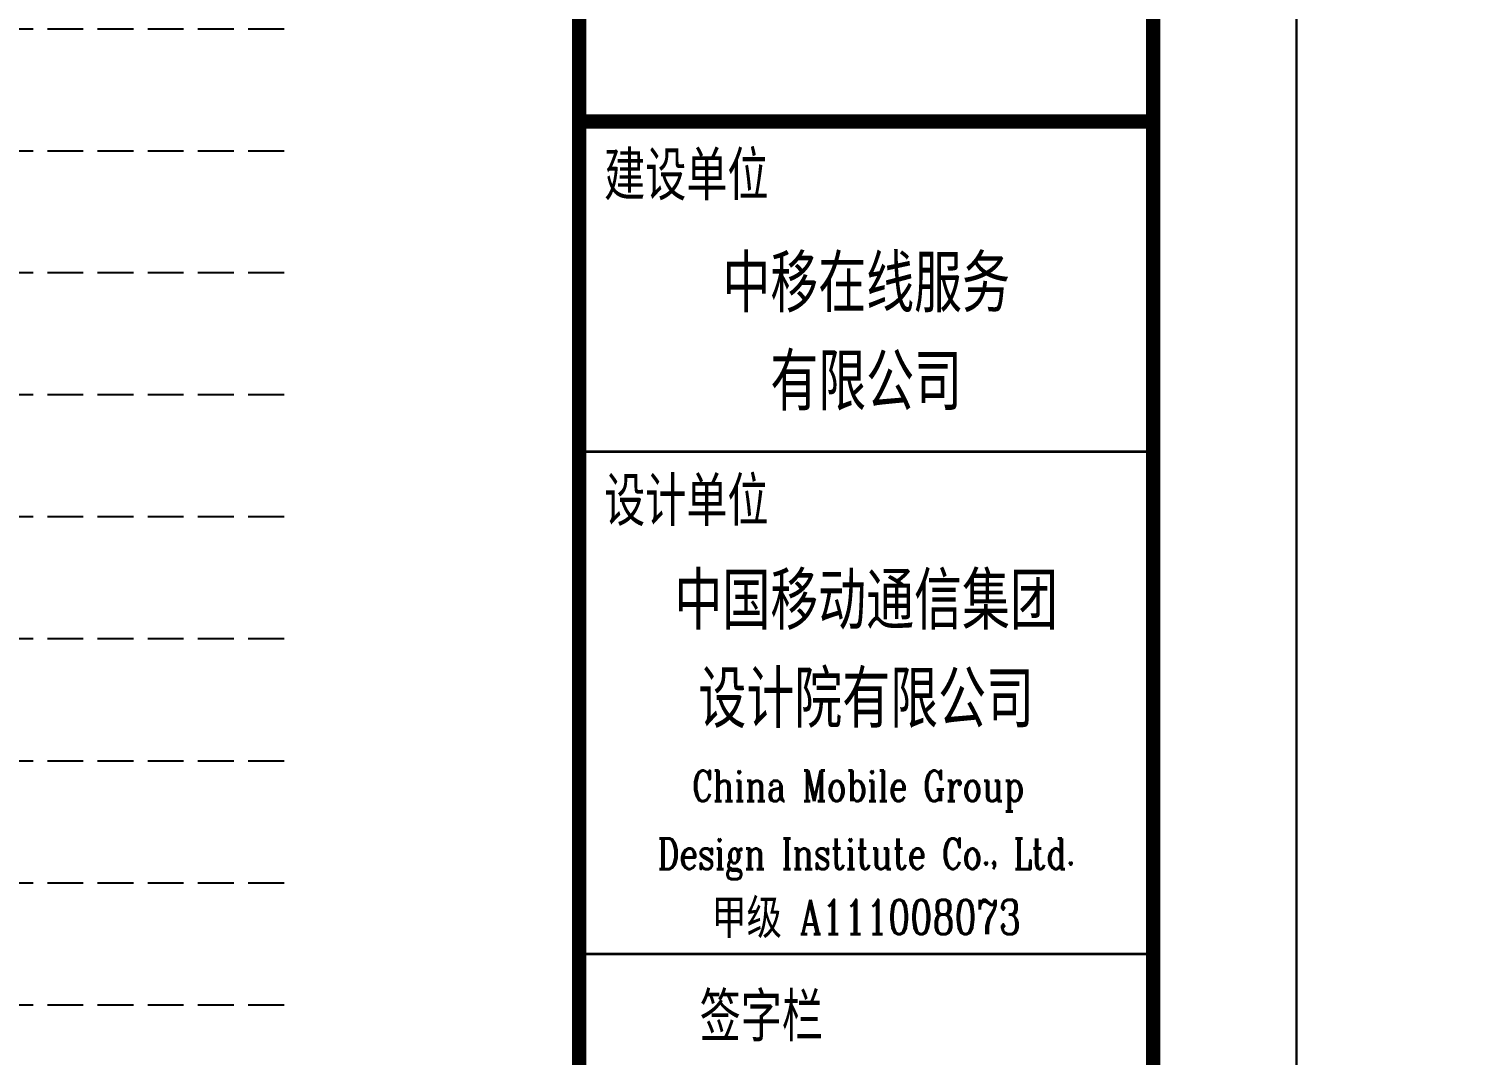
# Model space of a CAD drawing. Extents: x 1109697 to 1467097, y -139975 to 53891.
# Drawn here: x 1269059 to 1279122, y -117778 to -110628 of the extents above; entities that cross this region are included whole.
import ezdxf
from ezdxf.enums import TextEntityAlignment as Align

# ---------------------------------------------------------------- set-up
doc = ezdxf.new("R2010")
doc.units = 0
doc.header["$LTSCALE"] = 1000
doc.header["$MEASUREMENT"] = 0
doc.linetypes.add('DASH', pattern=[0.35, 0.25, -0.1])
doc.layers.add('0稿纸', color=2, linetype='DASH', plot=False)
doc.layers.add('PUB_TEXT', color=7, linetype='Continuous')
doc.layers.add('PUB_TITLE', color=4, linetype='Continuous')
doc.layers.add('图框', color=4, linetype='Continuous', lineweight=35)
doc.styles.add('-黑体', font='simhei.ttf', dxfattribs={"width": 0.8})
doc.styles.add('TK', font='complex_.ttf', dxfattribs={"width": 0.75, "bigfont": 'china'})

# ---------------------------------------------------------------- blocks, each defined once
blk = doc.blocks.new('图签01')
at = {"layer": '图框', "color": 4}
for p, q in [((1793883, 108165), (1797883, 108165)), ((1793883, 104665), (1797883, 104665))]:
    blk.add_line(p, q, dxfattribs=at)
at = {"layer": '图框', "linetype": 'Continuous', "const_width": 100}
blk.add_lwpolyline([(1793883, 110465), (1797883, 110465)], dxfattribs=at)
at = {"layer": '图框', "style": '-黑体', "width": 0.7}
for s, p in [('建设单位', (1794056, 109949)), ('设计单位', (1794056, 107680)), ('签字栏', (1794722, 104087))]:
    blk.add_text(s, height=300, dxfattribs=at).set_placement(p)
for s, p in [('中移在线服务', (1795883, 109174)), ('有限公司', (1795883, 108489)), ('中国移动通信集团', (1795883, 106963)), ('设计院有限公司', (1795883, 106278))]:
    blk.add_text(s, height=350, dxfattribs=at).set_placement(p, align=Align.CENTER)
at = {"layer": '图框', "color": 4, "style": 'TK', "width": 0.75}
for s, height, p in [('China Mobile Group ', 213.33, (1795883, 105729)), ('Design Institute Co., Ltd.', 213.33, (1795883, 105256)), ('甲级 A111008073', 240, (1795883, 104802))]:
    blk.add_text(s, height=height, dxfattribs=at).set_placement(p, align=Align.CENTER)

msp = doc.modelspace()

# ---------------------------------------------------------------- linework, layer by layer
at = {"layer": '0稿纸'}
for p, q in [((1253438, -110628, 0), (1270838, -110628, 0)), ((1253438, -111478, 0), (1270838, -111478, 0)), ((1270838, -112328, 0), (1253438, -112328, 0)), ((1270838, -113178, 0), (1253438, -113178, 0)), ((1270838, -114028, 0), (1253438, -114028, 0)), ((1270838, -114878, 0), (1253438, -114878, 0)), ((1253438, -115728, 0), (1270838, -115728, 0)), ((1253438, -116578, 0), (1270838, -116578, 0)), ((1253438, -117428, 0), (1270838, -117428, 0))]:
    msp.add_line(p, q, dxfattribs=at)
at = {"layer": 'PUB_TITLE'}
for points in [[(1193797, -139975), (1277897, -139975), (1277897, -80575), (1193797, -80575)], [(1277897, -139975), (1361997, -139975), (1361997, -80575), (1277897, -80575)]]:
    msp.add_lwpolyline(points, close=True, dxfattribs=at)
at = {"layer": 'PUB_TITLE', "const_width": 100}
msp.add_lwpolyline([(1196297, -138975), (1276897, -138975), (1276897, -81575), (1196297, -81575)], close=True, dxfattribs=at)
msp.add_lwpolyline([(1272897, -81575), (1272897, -138975)], dxfattribs=at)

# ---------------------------------------------------------------- block references
at = {"layer": 'PUB_TEXT'}
msp.add_blockref('图签01', (-520986, -221738), dxfattribs=at)

doc.saveas('drawing.dxf')
